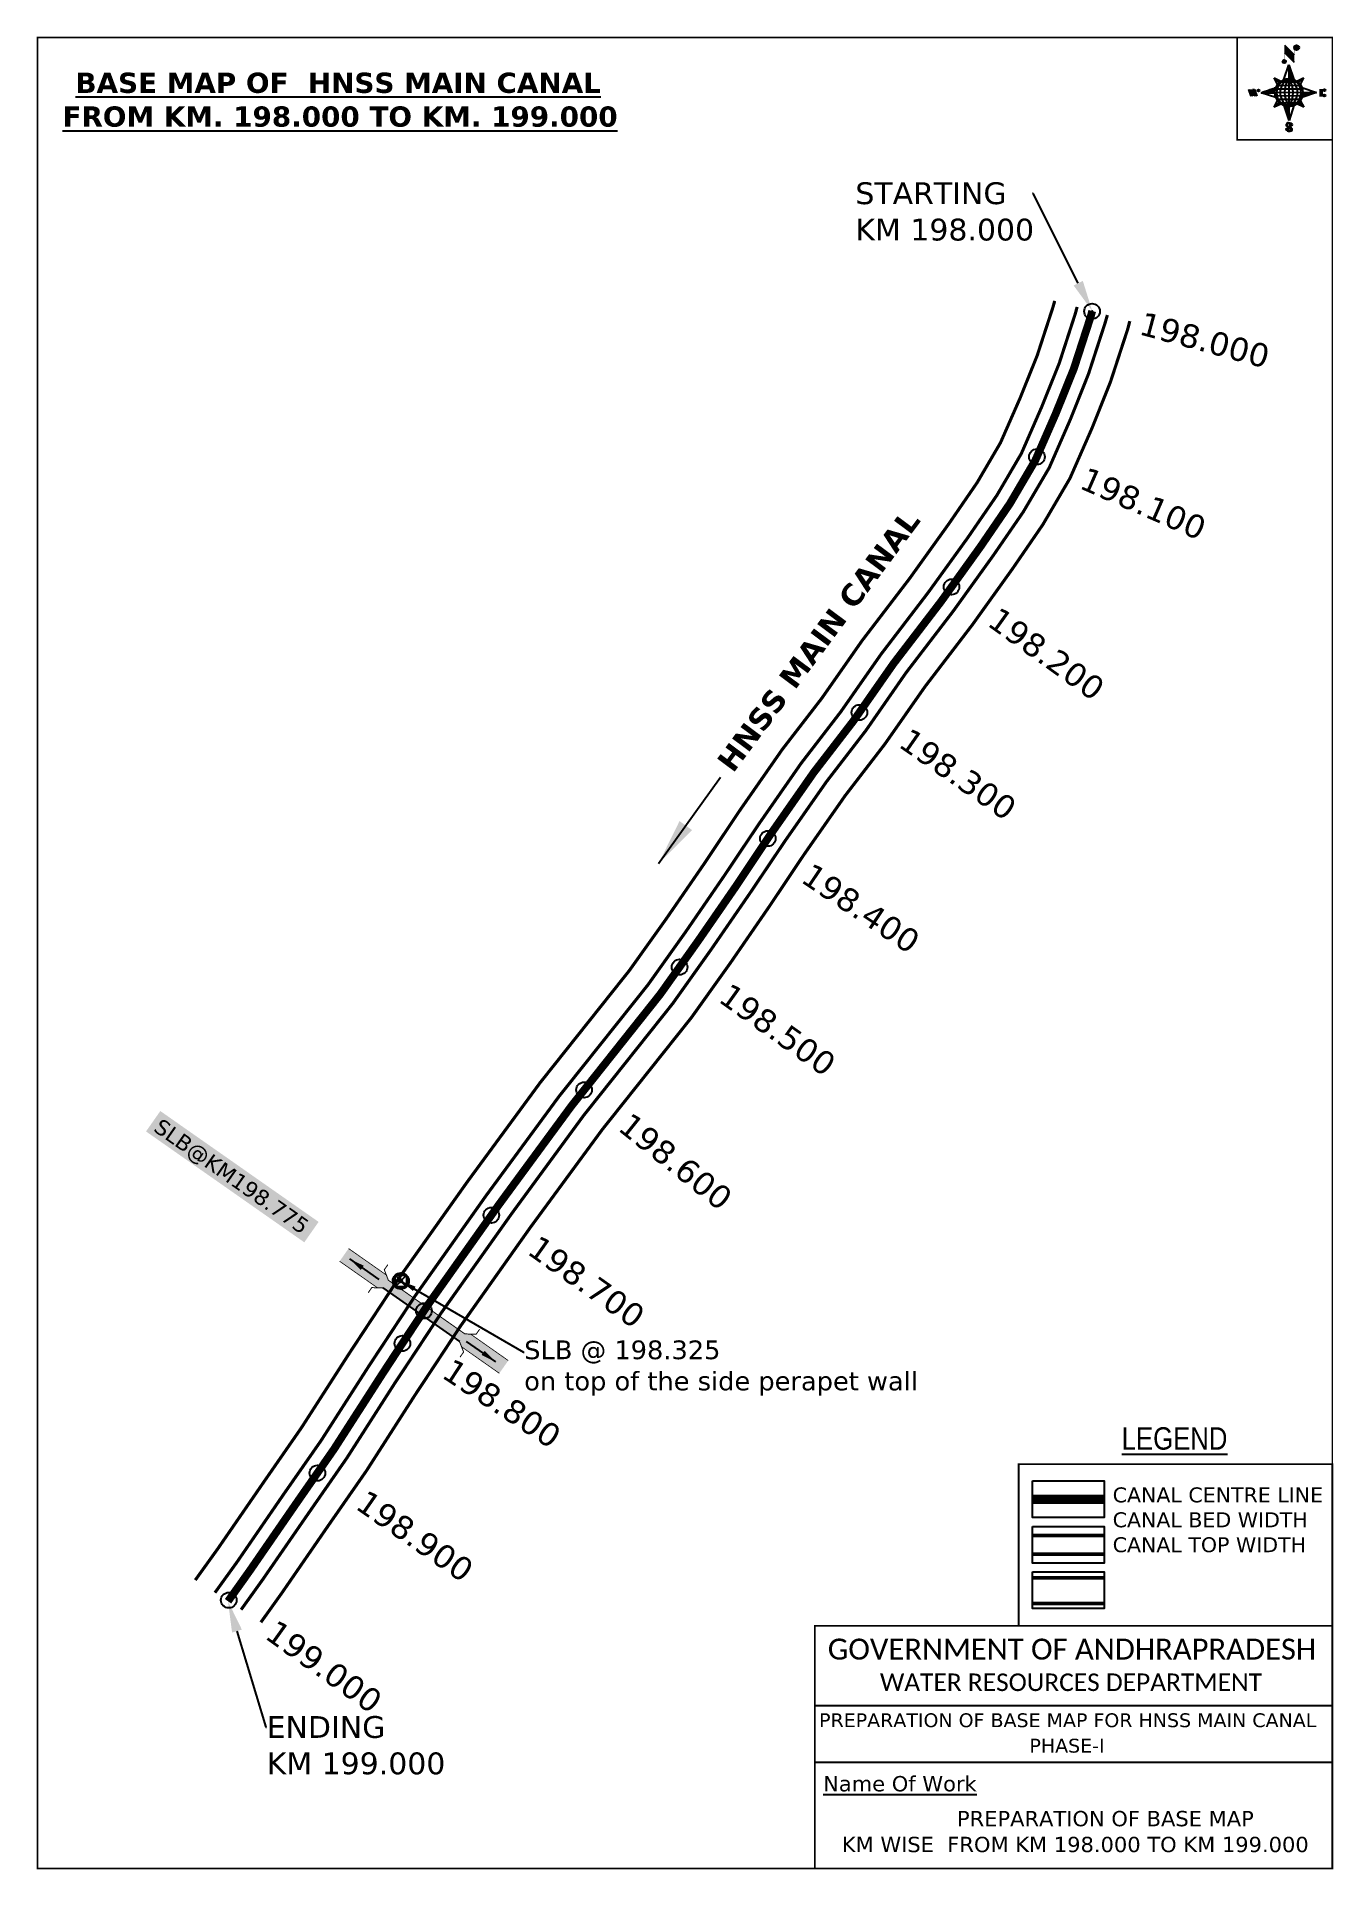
# Model space of a CAD drawing. Header units: inches. Extents: x 741539 to 742371, y 1643565 to 1644742.
import ezdxf
from ezdxf import colors
from ezdxf.entities.mleader import LeaderData, LeaderLine
from ezdxf.enums import TextEntityAlignment as Align
from ezdxf.math import Vec2, Vec3

# ---------------------------------------------------------------- set-up
doc = ezdxf.new("R2010")
doc.units = ezdxf.units.IN
doc.header["$MEASUREMENT"] = 0
doc.header["$PDMODE"] = 32
doc.header["$PDSIZE"] = 10
doc.linetypes.add('ACAD_ISO02W100', pattern=[15, 12, -3])
doc.linetypes.add('HIDDEN2', pattern=[0.1875, 0.125, -0.0625])
for name, color, linetype in [('AQUADUCT', 1, 'Continuous'), ('bord', 1, 'Continuous'), ('CANAL1', 1, 'Continuous'), ('CSMark', 72, 'Continuous'), ('DCBMS', 232, 'Continuous'), ('PAGE', 7, 'Continuous'), ('STRUCTURE', 5, 'Continuous'), ('TEXT', 7, 'Continuous')]:
    doc.layers.add(name, color=color, linetype=linetype)
doc.styles.add('ARIALN', font='ARIALN_1.TTF')
doc.styles.get("Standard").update_dxf_attribs({"font": 'verdana_0.ttf'})
doc.dimstyles.get("Standard").update_dxf_attribs({"dimtxt": 0.18, "dimasz": 0.18, "dimexe": 0.18, "dimexo": 0.0625, "dimgap": 0.09, "dimtad": 0, "dimtih": 1, "dimtoh": 1, "dimdec": 4, "dimzin": 0, "dimdsep": 46, "dimtxsty": 'Standard', "dimcen": 0.09, "dimadec": 0, "dimazin": 0, "dimtfac": 1, "dimtdec": 4, "dimtofl": 0, "dimtmove": 0, "dimatfit": 3, "dimfxl": 0, "dimtolj": 1, "dimtzin": 0, "dimarcsym": 0})
pattern_1 = [(267.297113149, (-8720374.938, 50637915.138), (10.5367255337, -0.497431438), [])]
pattern_2 = [(357.297113149, (-8720374.938, 50637915.138), (0.497431438, 10.5367255337), [])]

# ---------------------------------------------------------------- blocks, each defined once
blk = doc.blocks.new('DCBM')
at = {"layer": 'DCBMS'}
h = blk.add_hatch(color=132, dxfattribs=at)
h.paths.add_polyline_path([(3.7, 3.7, 0.414214), (-3.7, 3.7)])
h.paths.add_polyline_path([(3.7, 3.7), (3.7, -3.7, 0.198912), (5.2, 0, 0.198912)])
h.paths.add_polyline_path([(-3.7, -3.7, 0.414214), (3.7, -3.7)])
h.paths.add_polyline_path([(-3.7, 3.7, 0.198912), (-5.2, 0, 0.198912), (-3.7, -3.7)])
at = {"layer": 'DCBMS', "color": 0}
blk.add_lwpolyline([(-3.7, 3.7), (3.7, 3.7), (3.7, -3.7), (-3.7, -3.7)], close=True, dxfattribs=at)
for points in [[(-3.7, 3.7), (3.7, -3.7)], [(3.7, 3.7), (-3.7, -3.7)]]:
    blk.add_lwpolyline(points, dxfattribs=at)
for radius in [5.21, 1.05]:
    blk.add_circle((0, 0), radius, dxfattribs=at)
blk = doc.blocks.new('*X16')
at = {"color": 0, "linetype": 'Continuous'}
for p, q in [((6321.6, 240.5), (6322.3, 241.2)), ((6321.6, 240.3), (6322.3, 241)), ((6321.6, 240.1), (6322.3, 240.8)), ((6321.6, 239.9), (6322.4, 240.7)), ((6321.6, 239.8), (6322.4, 240.6)), ((6321.6, 239.6), (6322.5, 240.5)), ((6321.6, 239.4), (6322.5, 240.3)), ((6321.6, 239.2), (6322.6, 240.2)), ((6321.7, 239.1), (6322.6, 240.1)), ((6321.8, 240.8), (6322.4, 241.4)), ((6321.8, 239), (6322.7, 240)), ((6321.8, 239), (6322.8, 239.9)), ((6321.9, 238.9), (6322.9, 239.8)), ((6322, 238.8), (6323, 239.7)), ((6322.1, 241.3), (6322.4, 241.6)), ((6322.1, 238.7), (6323.1, 239.6)), ((6322.2, 238.6), (6323.1, 239.6)), ((6322.3, 238.5), (6323.2, 239.5)), ((6322.4, 238.5), (6323.3, 239.4)), ((6322.5, 238.4), (6323.4, 239.3)), ((6322.7, 238.4), (6323.6, 239.3)), ((6322.8, 238.3), (6323.7, 239.2)), ((6322.9, 238.3), (6323.8, 239.1)), ((6323.1, 238.2), (6323.9, 239.1)), ((6323.2, 238.2), (6324, 239)), ((6323.3, 238.2), (6324.2, 239)), ((6323.5, 238.1), (6324.3, 238.9)), ((6323.7, 238.1), (6324.4, 238.9)), ((6323.8, 238.1), (6324.6, 238.8)), ((6324.1, 238.2), (6324.7, 238.8)), ((6324.3, 238.3), (6324.9, 238.8)), ((6324.6, 238.3), (6325.1, 238.8)), ((6324.8, 238.4), (6325.2, 238.8)), ((6325.1, 238.5), (6325.4, 238.8)), ((6325.4, 238.6), (6325.6, 238.8))]:
    blk.add_line(p, q, dxfattribs=at)
blk = doc.blocks.new('*X15')
at = {"color": 0, "linetype": 'Continuous'}
for p, q in [((6324.4, 240.3), (6324.5, 240.4)), ((6324.6, 240.3), (6324.8, 240.5)), ((6324.7, 240.2), (6325, 240.5)), ((6324.8, 240.2), (6325.2, 240.6)), ((6325, 240.1), (6325.5, 240.6)), ((6325.1, 240.1), (6325.6, 240.6)), ((6325.2, 240), (6325.8, 240.6)), ((6325.3, 240), (6326, 240.6)), ((6325.4, 239.9), (6326.1, 240.6)), ((6325.5, 239.8), (6326.2, 240.5)), ((6325.6, 239.8), (6326.3, 240.5)), ((6325.7, 239.7), (6326.5, 240.4)), ((6325.9, 239.6), (6326.6, 240.3)), ((6326, 239.5), (6326.7, 240.3)), ((6326, 239.4), (6326.8, 240.2)), ((6326.1, 239.3), (6327, 240.2)), ((6326.2, 239.3), (6327.1, 240.1)), ((6326.3, 239.2), (6327.1, 240)), ((6326.4, 239.1), (6327.2, 239.9)), ((6326.5, 239), (6327.3, 239.8)), ((6326.5, 238.9), (6327.4, 239.7)), ((6326.6, 238.8), (6327.5, 239.6)), ((6326.7, 238.7), (6327.5, 239.5)), ((6326.8, 238.6), (6327.6, 239.4)), ((6326.8, 238.5), (6327.7, 239.3)), ((6326.8, 236.5), (6327.4, 237)), ((6326.9, 238.3), (6327.8, 239.2)), ((6326.9, 238.2), (6327.9, 239.1)), ((6326.9, 236.8), (6327.6, 237.4)), ((6327, 238.1), (6327.8, 239)), ((6327, 237.9), (6327.8, 238.8)), ((6327, 237.8), (6327.8, 238.6)), ((6327, 237.6), (6327.8, 238.4)), ((6327, 237.4), (6327.8, 238.2)), ((6327, 237.3), (6327.8, 238)), ((6327, 237.1), (6327.8, 237.9))]:
    blk.add_line(p, q, dxfattribs=at)
blk = doc.blocks.new('H')
at = {"layer": 'bord', "extrusion": (0.000427885, 0.004792, 0.999988)}
h = blk.add_hatch(dxfattribs=at)
h.set_pattern_fill('LINE', color=8, scale=84.387686, angle=-2.7029, style=0)
h.set_pattern_definition(pattern_2)
h.paths.add_polyline_path([(-492, 786, -0.090992), (-448, 775), (-486, 912)])
h = blk.add_hatch(dxfattribs=at)
h.set_pattern_fill('LINE', color=8, scale=84.387686, angle=-92.7029, style=0)
h.set_pattern_definition(pattern_1)
h.paths.add_polyline_path([(-625, 665, -0.090992), (-615, 710), (-751, 671)])
h = blk.add_hatch(dxfattribs=at)
h.set_pattern_fill('LINE', color=8, scale=84.387686, angle=-2.7029, style=0)
h.set_pattern_definition(pattern_2)
h.paths.add_polyline_path([(-504, 533, -0.090992), (-549, 543), (-510, 406)])
h = blk.add_hatch(dxfattribs=at)
h.set_pattern_fill('LINE', color=8, scale=84.387686, angle=-92.7029, style=0)
h.set_pattern_definition(pattern_1)
h.paths.add_polyline_path([(-246, 647), (-372, 653, -0.090992), (-382, 609)])
for p, q in [((-519, 1020, -1217), (-435, 927, -1216)), ((-516, 1087, -1217), (-432, 994, -1217)), ((-538, 774, -1216), (-487, 906, -1216)), ((-487, 906, -1216), (-493, 780, -1216)), ((-487, 906, -1216), (-448, 769, -1216)), ((-865, 701, -1215), (-847, 638, -1215)), ((-847, 700, -1215), (-829, 637, -1215)), ((-829, 699, -1215), (-811, 636, -1215)), ((-829, 699, -1215), (-811, 698, -1215)), ((-811, 698, -1215), (-794, 635, -1215)), ((-752, 665, -1215), (-615, 704, -1215)), ((-627, 794, -1216), (-567, 760, -1216)), ((-627, 794, -1216), (-584, 747, -1215)), ((-599, 731, -1215), (-627, 794, -1216)), ((-421, 753, -1216), (-359, 781, -1216)), ((-359, 781, -1216), (-405, 739, -1216)), ((-359, 781, -1216), (-392, 721, -1215)), ((-379, 693, -1215), (-246, 641, -1215)), ((-213, 669, -1215), (-217, 601, -1215)), ((-752, 665, -1215), (-625, 659, -1215)), ((-619, 614, -1215), (-752, 665, -1215)), ((-639, 526, -1214), (-606, 585, -1215)), ((-639, 526, -1214), (-593, 568, -1215)), ((-577, 553, -1215), (-639, 526, -1214)), ((-511, 400, -1214), (-549, 537, -1214)), ((-460, 533, -1215), (-511, 400, -1214)), ((-505, 527, -1214), (-511, 400, -1214)), ((-371, 513, -1214), (-431, 546, -1215)), ((-371, 513, -1214), (-414, 560, -1215)), ((-399, 576, -1215), (-371, 513, -1214)), ((-246, 641, -1215), (-383, 603, -1215)), ((-373, 647, -1215), (-246, 641, -1215)), ((-197, 600, -1215), (-194, 668, -1215))]:
    blk.add_line(p, q, dxfattribs=at)
at = {"layer": 'bord', "color": 8, "linetype": 'ByBlock', "extrusion": (0.000427885, 0.004792, 0.999988)}
for p, q in [((-375, 679, -1215), (-620, 691, -1215)), ((-386, 711, -1215), (-605, 722, -1215)), ((-411, 744, -1216), (-578, 752, -1216)), ((-493, 780, -1216), (-505, 527, -1214)), ((-373, 647, -1215), (-625, 659, -1215)), ((-378, 616, -1215), (-623, 628, -1215)), ((-392, 585, -1215), (-611, 595, -1215)), ((-420, 555, -1215), (-587, 562, -1215))]:
    blk.add_line(p, q, dxfattribs=at)
at = {"layer": 'bord', "extrusion": (0.000427885, 0.004792, 0.999988), "elevation": -1212}
for points, const_width in [([(-522, 960), (-516, 1093)], 1.61), ([(-434, 933), (-428, 1066)], 1.61), ([(-870, 707), (-846, 706)], 0.642), ([(-829, 643), (-821, 678)], 0.642), ([(-793, 641), (-782, 694)], 0.642), ([(-223, 676), (-174, 673)], 0.706), ([(-829, 643), (-855, 644)], 0.642), ([(-811, 642), (-784, 641)], 0.642), ([(-177, 605), (-226, 607)], 0.706), ([(-195, 645), (-185, 644)], 0.706)]:
    blk.add_lwpolyline(points, dxfattribs=dict(at, const_width=const_width))
for points, const_width in [([(-414, 1073, 1), (-398, 1058, 1)], 22.3), ([(-530, 950, 1), (-520, 939, 1)], 14.8), ([(-776, 697, 1), (-769, 690, 1)], 8.9), ([(-180, 618, 1), (-173, 611, 1)], 9.79), ([(-178, 667, 1), (-171, 660, 1)], 9.79), ([(-490, 362, 1), (-498, 369, 1)], 11.1), ([(-525, 322, 1), (-533, 329, 1)], 11.1)]:
    blk.add_lwpolyline(points, format="xyb", close=True, dxfattribs=dict(at, const_width=const_width))
for points in [[(-537, 317), (-531, 310), (-520, 307), (-505, 307), (-494, 310), (-486, 318), (-487, 326), (-491, 333), (-494, 336), (-503, 341), (-522, 347), (-530, 352), (-534, 355), (-537, 363), (-537, 373), (-530, 381), (-520, 384), (-504, 384), (-493, 380), (-487, 373)], [(-522, 348), (-526, 354), (-528, 361), (-528, 371), (-526, 375), (-521, 381), (-515, 384)], [(-505, 307), (-499, 312), (-497, 319), (-497, 327), (-501, 335), (-509, 343)]]:
    blk.add_lwpolyline(points, dxfattribs=at)
at = {"layer": 'bord', "extrusion": (0.000427885, 0.004792, 0.999988)}
for centre, radius in [((-406, 1065, -1212), 22.3), ((-525, 944, -1212), 14.8), ((-773, 694, -1212), 8.9), ((-498, 659, -1212), 127), ((-177, 615, -1212), 9.79), ((-174, 663, -1212), 9.79), ((-494, 365, -1212), 11.1), ((-529, 325, -1212), 11.1)]:
    blk.add_circle(centre, radius, dxfattribs=at)
at = {"layer": 'bord', "color": 8, "linetype": 'ByBlock', "extrusion": (0.000427885, 0.004792, 0.999988)}
for centre, radius, start, end in [((-482, 658, -1212), 128, 94.9254, 259.6691), ((-437, 656, -1212), 141, 113.2864, 241.308), ((-316, 651, -1212), 222, 142.5892, 212.0053), ((-560, 662, -1212), 141, 293.2864, 61.308), ((-681, 668, -1212), 222, 322.5892, 32.0053), ((-515, 660, -1212), 128, 274.9254, 79.6691)]:
    blk.add_arc(centre, radius, start, end, dxfattribs=at)
at = {"layer": 'bord', "extrusion": (0.000427885, 0.004792, 0.999988)}
for points in [[(-516, 1093, -1212), (-431, 1000, -1212), (-519, 1026, -1212), (-434, 933, -1212)], [(-864, 707, -1212), (-846, 706, -1212), (-846, 644, -1212), (-829, 643, -1212)], [(-829, 705, -1212), (-811, 704, -1212), (-811, 642, -1212), (-793, 641, -1212)], [(-193, 674, -1212), (-197, 606, -1212), (-213, 675, -1212), (-216, 607, -1212)]]:
    blk.add_solid(points, dxfattribs=at)
at = {"layer": 'bord', "extrusion": (0.000427885, 0.004792, 0.999988), "xscale": 7.977342409717546, "yscale": 7.977342408231451, "zscale": 7.977342408476333, "rotation": 138.0840426661453}
for name, p in [('*X15', (38301, -31929, -1212)), ('*X16', (38314, -31951, -1212))]:
    blk.add_blockref(name, p, dxfattribs=at)
blk = doc.blocks.new('SLB')
at = {"layer": 'STRUCTURE'}
h = blk.add_hatch(dxfattribs=at)
h.set_pattern_fill('DOTS', color=6, scale=20, angle=320.3722, style=0)
h.set_pattern_definition([(320.372247934, (-159.4327, -72.9564), (1.2786241598, 0.5641323054), [0, -1.25])])
h.paths.add_polyline_path([(769699.5, 1706871.1), (769699.5, 1706861.1), (769729.1, 1706861.1), (769732.1, 1706863.1), (769792.1, 1706863.1), (769795.1, 1706861.1), (769824.7, 1706861.1), (769824.7, 1706871.1), (769795.1, 1706871.1), (769792.1, 1706869.1), (769732.1, 1706869.1), (769729.1, 1706871.1)])
at = {"layer": 'STRUCTURE', "color": 6, "linetype": 'ACAD_ISO02W100', "ltscale": 0.5, "const_width": 0.5}
for points in [[(769699.5, 1706871.1), (769729.1, 1706871.1)], [(769795.1, 1706871.1), (769824.7, 1706871.1)], [(769699.5, 1706861.1), (769729.1, 1706861.1)], [(769795.1, 1706861.1), (769824.7, 1706861.1)]]:
    blk.add_lwpolyline(points, dxfattribs=at)
at = {"layer": 'STRUCTURE', "color": 6, "const_width": 0.628}
for points in [[(769726.1, 1706877.1), (769726.1, 1706873.1), (769732.1, 1706869.1), (769792.1, 1706869.1), (769798.1, 1706873.1), (769798.1, 1706877.1)], [(769726.1, 1706855.1), (769726.1, 1706859.1), (769732.1, 1706863.1), (769792.1, 1706863.1), (769798.1, 1706859.1), (769798.1, 1706855.1)]]:
    blk.add_lwpolyline(points, dxfattribs=at)
at = {"layer": 'STRUCTURE', "color": 6}
blk.add_lwpolyline([(769732.1, 1706863.1), (769792.1, 1706863.1)], dxfattribs=at)
blk.add_lwpolyline([(769732.1, 1706863.1), (769792.1, 1706863.1)], dxfattribs=at)
at = {"layer": 'STRUCTURE', "color": 0}
blk.add_circle((769762.1, 1706866.1), 1.24, dxfattribs=at)
for points in [[(769703.8, 1706866), (769726.7, 1706866)], [(769818.6, 1706865.8), (769795.7, 1706865.8)]]:
    blk.add_leader(points, dimstyle='Standard', override={"dimasz": 10, "dimgap": 0.09, "dimtad": 0}, dxfattribs=at)

msp = doc.modelspace()

# ---------------------------------------------------------------- linework, layer by layer
at = {"color": 3}
for p in [(742216.6, 1644565.4), (742181.2, 1644472), (742126.4, 1644388.5), (742067.3, 1644307.9), (742008.5, 1644227), (741951.9, 1644144.5), (741890.6, 1644065.6), (741831.1, 1643985.2), (741774, 1643902.9), (741719.5, 1643819.7), (741662.6, 1643738.1)]:
    msp.add_point(p, dxfattribs=at)
at = {"layer": 'CANAL1', "color": 200, "const_width": 2}
for points in [[(742192.6, 1644572.1), (742191.6, 1644568.4), (742181.4, 1644537.1), (742170.4, 1644509.7), (742157.8, 1644481), (742142.8, 1644455.4), (742124.6, 1644428.9), (742099.5, 1644393.9), (742069, 1644354), (742043.2, 1644317.1), (742017.8, 1644284.2), (741990.5, 1644245), (741968, 1644211.3), (741943.5, 1644175.7), (741919.6, 1644142.2), (741862.5, 1644070.4), (741815.5, 1644006.4), (741769.9, 1643942.1), (741753.2, 1643916.7), (741739.9, 1643896.5), (741709.3, 1643848.9), (741685.3, 1643814.3), (741655.6, 1643771.2), (741641.1, 1643751)], [(742240.8, 1644559.1), (742239.5, 1644554.1), (742228.4, 1644520.1), (742216.5, 1644490.3), (742202.4, 1644458.2), (742185, 1644428.5), (742165.5, 1644400.1), (742139.7, 1644364.1), (742109.4, 1644324.5), (742083.6, 1644287.6), (742058.2, 1644254.6), (742031.8, 1644216.8), (742009.4, 1644183.3), (741984.4, 1644147), (741959.5, 1644112.1), (741902.2, 1644040.1), (741856, 1643977.2), (741811.2, 1643913.9), (741794.9, 1643889.1), (741781.8, 1643869.3), (741750.9, 1643821.1), (741726.4, 1643785.9), (741696.5, 1643742.5), (741683.2, 1643723.9)]]:
    msp.add_lwpolyline(points, dxfattribs=at)
at = {"layer": 'CANAL1', "color": 5, "const_width": 2}
for points in [[(742207, 1644568.2), (742205.9, 1644564.1), (742195.5, 1644532), (742184.2, 1644503.9), (742171.2, 1644474.1), (742155.5, 1644447.3), (742136.9, 1644420.2), (742111.5, 1644385), (742081.1, 1644345.2), (742055.3, 1644308.3), (742029.9, 1644275.3), (742002.9, 1644236.5), (741980.4, 1644202.9), (741955.8, 1644167.1), (741931.6, 1644133.1), (741874.4, 1644061.3), (741827.6, 1643997.6), (741782.3, 1643933.6), (741765.7, 1643908.4), (741752.5, 1643888.4), (741721.8, 1643840.5), (741697.6, 1643805.8), (741667.9, 1643762.6), (741653.7, 1643742.9)], [(741670.5, 1643732), (741684.2, 1643751.1), (741714.1, 1643794.4), (741738.4, 1643829.4), (741769.2, 1643877.5), (741782.4, 1643897.4), (741798.8, 1643922.3), (741843.9, 1643985.9), (741890.3, 1644049.2), (741947.5, 1644121.1), (741972.1, 1644155.7), (741996.9, 1644191.7), (742019.4, 1644225.2), (742046.1, 1644263.4), (742071.5, 1644296.4), (742097.2, 1644333.4), (742127.6, 1644373.1), (742153.2, 1644408.7), (742172.4, 1644436.6), (742189.1, 1644465), (742202.7, 1644496.1), (742214.3, 1644525.2), (742225.1, 1644558.4), (742226.4, 1644563)]]:
    msp.add_lwpolyline(points, dxfattribs=at)
at = {"layer": 'CANAL1', "color": 1, "linetype": 'HIDDEN2', "ltscale": 100, "const_width": 5}
msp.add_lwpolyline([(742216.7, 1644565.6), (742215.5, 1644561.3), (742204.9, 1644528.6), (742193.4, 1644500), (742180.1, 1644469.6), (742163.9, 1644442), (742145.1, 1644414.5), (742119.6, 1644379), (742089.2, 1644339.3), (742063.4, 1644302.4), (742038, 1644269.4), (742011.1, 1644230.9), (741988.7, 1644197.3), (741963.9, 1644161.4), (741939.5, 1644127.1), (741882.4, 1644055.2), (741835.8, 1643991.8), (741790.6, 1643928), (741774, 1643902.9), (741760.9, 1643882.9), (741730.1, 1643835), (741705.8, 1643800.1), (741676, 1643756.9), (741662.1, 1643737.4)], dxfattribs=at)
at = {"layer": 'CANAL1', "color": 1, "linetype": 'HIDDEN2', "ltscale": 100, "const_width": 6, "elevation": -0.4}
msp.add_lwpolyline([(742224.4, 1643802.9), (742178.3, 1643802.9)], dxfattribs=at)
at = {"layer": 'CANAL1', "color": 5, "const_width": 2.4, "elevation": -0.4}
for points in [[(742224.4, 1643779.7), (742178.3, 1643779.7)], [(742224.4, 1643767.7), (742178.3, 1643767.7)]]:
    msp.add_lwpolyline(points, dxfattribs=at)
at = {"layer": 'CANAL1', "color": 200, "const_width": 2.4, "elevation": -0.4}
for points in [[(742224.4, 1643752.5), (742178.3, 1643752.5)], [(742224.4, 1643736), (742178.3, 1643736)]]:
    msp.add_lwpolyline(points, dxfattribs=at)
at = {"layer": 'DCBMS', "color": 132, "true_color": 0x00d1bf}
msp.add_point((741773, 1643943, 476.2), dxfattribs=at)
at = {"layer": 'PAGE', "const_width": 1}
msp.add_lwpolyline([(741539.8, 1644741.2), (741539.8, 1643565.9), (742370.8, 1643565.9), (742370.8, 1644741.2), (741539.8, 1644741.2)], dxfattribs=at)
at = {"layer": 'PAGE'}
for points, const_width in [([(742370.8, 1644741.2), (742309.7, 1644741.2), (742309.7, 1644675.5), (742370.8, 1644675.5)], 1), ([(742370.8, 1643721.6), (742169.5, 1643721.6), (742169.5, 1643825.4), (742370.8, 1643825.4)], 1.2), ([(742038.7, 1643721.6), (742370.8, 1643721.6), (742370.8, 1643565.9), (742038.7, 1643565.9)], 1.2)]:
    msp.add_lwpolyline(points, close=True, dxfattribs=dict(at, const_width=const_width))
at = {"layer": 'PAGE', "elevation": -0.4}
for points in [[(742178.3, 1643814.7), (742224.4, 1643814.7), (742224.4, 1643791.2), (742178.3, 1643791.2)], [(742178.3, 1643785.4), (742224.4, 1643785.4), (742224.4, 1643761.9), (742178.3, 1643761.9)], [(742178.3, 1643756.2), (742224.4, 1643756.2), (742224.4, 1643732.7), (742178.3, 1643732.7)]]:
    msp.add_lwpolyline(points, close=True, dxfattribs=at)
at = {"layer": 'PAGE'}
for points in [[(742038.7, 1643670.6), (742370.8, 1643670.6)], [(742038.7, 1643634.2), (742370.8, 1643634.2)]]:
    msp.add_lwpolyline(points, dxfattribs=at)
at = {"layer": 'STRUCTURE', "color": 0}
msp.add_point((741787.8, 1643923.8), dxfattribs=at)

# ---------------------------------------------------------------- block references
at = {"layer": 'AQUADUCT', "color": 1, "xscale": 0.0703495379661093, "yscale": 0.07034953800030053, "zscale": 0.07034953795990817, "rotation": 3.078330607406165}
msp.add_blockref('H', (742380.4, 1644661.8, 85.4), dxfattribs=at)
at = {"layer": 'DCBMS', "color": 132, "true_color": 0x00d1bf}
msp.add_blockref('DCBM', (741773, 1643943, 476.2), dxfattribs=at)
at = {"layer": 'STRUCTURE', "color": 0, "rotation": 324.939643779653}
msp.add_blockref('SLB', (-868789.4, 688954.4), dxfattribs=at)

# ---------------------------------------------------------------- texts
at = {"layer": 'CANAL1', "insert": (741974.4, 1644276.1), "char_height": 14, "width": 205.129, "attachment_point": 1, "rotation": 53.3779}
msp.add_mtext('\\pi0.96322;{\\fVerdana|b1|i0|c0|p34;HNSS MAIN CANAL}', dxfattribs=at)
at = {"layer": 'CSMark', "color": 1}
for s, rotation, p in [('198.000', 344.8913, (742247.8, 1644558.1)), ('198.100', 336.3693, (742210.5, 1644459.1)), ('198.200', 324.3115, (742152.8, 1644370.4)), ('198.300', 325.0758, (742095.7, 1644292.7)), ('198.400', 326.2419, (742032.9, 1644205.9)), ('198.500', 324.548, (741980.2, 1644129)), ('198.600', 321.4922, (741916.1, 1644046.2)), ('198.700', 324.7089, (741857.5, 1643967.1)), ('198.800', 326.5937, (741802.4, 1643887.9)), ('198.900', 325.1762, (741747.2, 1643803.6)), ('199.000', 324.3678, (741689.2, 1643720.3))]:
    msp.add_text(s, height=15, rotation=rotation, dxfattribs=at).set_placement(p, align=Align.MIDDLE_LEFT)
at = {"layer": 'PAGE', "extrusion": (0.000201441, 0.004807, 0.999988), "style": 'ARIALN'}
msp.add_text('%%ULEGEND', height=14.4, rotation=359.9999, dxfattribs=at).set_placement((742269.5, 1643822.2, 8051.2), align=Align.MIDDLE)
at = {"layer": 'PAGE', "extrusion": (0.000201441, 0.004807, 0.999988)}
for s, height, p in [('PREPARATION OF BASE MAP FOR HNSS MAIN CANAL', 8.878, (742041.4, 1643636.9, 8050.2)), ('%%UName Of Work', 9.822, (742044, 1643595.7, 8048.9))]:
    msp.add_text(s, height=height, rotation=359.9999, dxfattribs=at).set_placement(p)
for s, height, p in [('PHASE-I', 8.88, (742200.5, 1643625, 8050.2)), ('PREPARATION OF BASE MAP', 9.822, (742225.1, 1643578.2, 8049)), ('KM WISE  FROM KM 198.000 TO KM 199.000', 9.822, (742205.8, 1643561.6, 8049))]:
    msp.add_text(s, height=height, rotation=359.9999, dxfattribs=at).set_placement(p, align=Align.MIDDLE_CENTER)
at = {"layer": 'PAGE', "extrusion": (0.000201441, 0.004807, 0.999988), "attachment_point": 1, "text_direction": (1, -1e-06, -0.000201)}
for s, insert, char_height, width in [('CANAL CENTRE LINE CANAL BED WIDTH {\\H2.3741x; }CANAL TOP WIDTH{\\H1.9188x; }', (742229.8, 1643810.5, -0.4), 9.6, 168.926), ('\\pi3.5885;{\\fCalibri|b0|i0|c0|p34;\\H1.3333x;GOVERNMENT OF ANDHRAPRADESH\\P\\pi37.073;\\H0.83998x;WATER RESOURCES DEPARTMENT}', (742043.4, 1643713.4, -1.3), 10.059, 321.276)]:
    msp.add_mtext(s, dxfattribs=dict(at, insert=insert, char_height=char_height, width=width))
at = {"layer": 'STRUCTURE', "color": 5, "insert": (741619.4, 1644047.9), "char_height": 10, "width": 118.025, "attachment_point": 1, "rotation": 324.9825, "bg_fill": 1, "box_fill_scale": 1.3, "bg_fill_color": 7, "bg_fill_true_color": 16777215, "bg_fill_transparency": 4390977}
msp.add_mtext('SLB@KM198.775', dxfattribs=at)
at = {"layer": 'TEXT', "color": 1, "insert": (741542.4, 1644718.6), "char_height": 13, "width": 379.826, "attachment_point": 1}
msp.add_mtext('\\pi21.755;{\\fVerdana|b1|i0|c0|p34;\\LBASE MAP OF  HNSS MAIN CANAL \\P\\pi13.452;FROM KM. 198.000 TO KM. 199.000}', dxfattribs=at)

# ---------------------------------------------------------------- leaders
at = {"layer": 'CANAL1'}
msp.add_leader([(741938.4, 1644210.9), (741978.1, 1644266.4)], dimstyle='Standard', override={"dimasz": 30, "dimgap": 0.09, "dimtad": 0}, dxfattribs=at)
at = {"layer": 'DCBMS', "color": 5}
ml = msp.add_multileader_mtext('Standard', dxfattribs=at)
ml.set_content('STARTING\\PKM 198.000', color=5)
ml.set_leader_properties()
ml.build(insert=Vec2(0, 0))
ml.multileader.update_dxf_attribs({"dogleg_length": 0.36, "arrow_head_size": 20})
ctx = ml.context
ctx.base_point, ctx.char_height, ctx.arrow_head_size, ctx.landing_gap_size, ctx.plane_origin = Vec3(742064.6, 1644641.1), 14, 20, 0.09, Vec3(742232.5, 1644727.4)
notes = []
notes.append((ctx, [(0, (1, 1, 0), (742178.7, 1644641.1), (-1, 0), 0.36, [(0, [(742216.7, 1644565.6)], 0, [])])]))
ctx.mtext.insert, ctx.mtext.flow_direction = Vec3(742064.7, 1644648.2), 5
at = {"layer": 'DCBMS', "color": 132, "true_color": 0x00d1bf}
ml = msp.add_multileader_mtext('Standard', dxfattribs=at)
ml.set_content('SLB @ 198.325\\Pon top of the side perapet wall ', color=(0, 209, 191))
ml.set_leader_properties()
ml.build(insert=Vec2(0, 0))
ml.multileader.update_dxf_attribs({"dogleg_length": 0.36, "arrow_head_size": 10})
ctx = ml.context
ctx.base_point, ctx.char_height, ctx.arrow_head_size, ctx.landing_gap_size, ctx.plane_origin = Vec3(741852.1, 1643897.2, 476.2), 12, 10, 0.09, Vec3(741773, 1643943, 476.2)
notes.append((ctx, [(0, (1, 1, 0), (741851.7, 1643897.2, 476.2), (1, 0), 0.36, [(0, [(741773, 1643943, 476.2)], 0, [])])]))
ctx.mtext.insert, ctx.mtext.flow_direction = Vec3(741852.2, 1643904.8, 476.2), 5
at = {"layer": 'DCBMS', "color": 5}
ml = msp.add_multileader_mtext('Standard', dxfattribs=at)
ml.set_content('ENDING \\PKM 199.000', color=5)
ml.set_leader_properties()
ml.build(insert=Vec2(0, 0))
ml.multileader.update_dxf_attribs({"dogleg_length": 0.36, "arrow_head_size": 20})
ctx = ml.context
ctx.base_point, ctx.char_height, ctx.arrow_head_size, ctx.landing_gap_size, ctx.plane_origin = Vec3(741686.8, 1643656.6), 14, 20, 0.09, Vec3(741817.1, 1643633.5)
notes.append((ctx, [(1, (1, 1, 0), (741686.4, 1643656.6), (1, 0), 0.36, [(0, [(741662.1, 1643737.4)], 0, [])])]))
ctx.mtext.insert, ctx.mtext.width, ctx.mtext.flow_direction = Vec3(741686.9, 1643663.7), 117.504, 5
for ctx, leaders in notes:
    for number, flags, end, landing, length, lines in leaders:
        leader = LeaderData()
        leader.index, (leader.has_last_leader_line, leader.has_dogleg_vector, leader.attachment_direction) = number, flags
        leader.last_leader_point, leader.dogleg_vector, leader.dogleg_length = Vec3(end), Vec3(landing), length
        for number, points, colour, breaks in lines:
            line = LeaderLine()
            line.index, line.vertices, line.color, line.breaks = number, Vec3.list(points), colors.encode_raw_color(colour), breaks
            leader.lines.append(line)
        ctx.leaders.append(leader)

doc.saveas('drawing.dxf')
